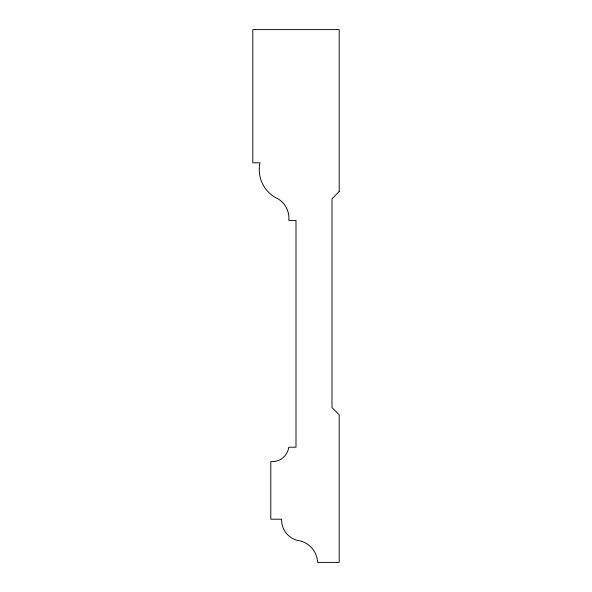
<?xml version="1.0" encoding="UTF-8"?>
<svg xmlns="http://www.w3.org/2000/svg" width="592" height="592" viewBox="0 0 592 592"><rect width="100%" height="100%" fill="white"/><g stroke="black" fill="none" stroke-linecap="round" stroke-linejoin="round"><path stroke-width="0.89" d="M339.201 191.601L332.001 198.801L332.001 407.599L339.201 414.8L339.201 562.4L317.601 562.4A23.162 23.162 0 0 0 300.373 540.94A21.149 21.149 0 0 1 281.6 519.199L270.803 519.199L270.803 461.597A16.724 16.724 0 0 0 288.8 447.197L296 447.197L296 220.402L288.8 220.402A22.614 22.614 0 0 0 278.003 198.801A32.005 32.005 0 0 1 259.999 162.8L252.799 162.8L252.799 29.6L339.201 29.6L339.201 191.601"/></g></svg>
